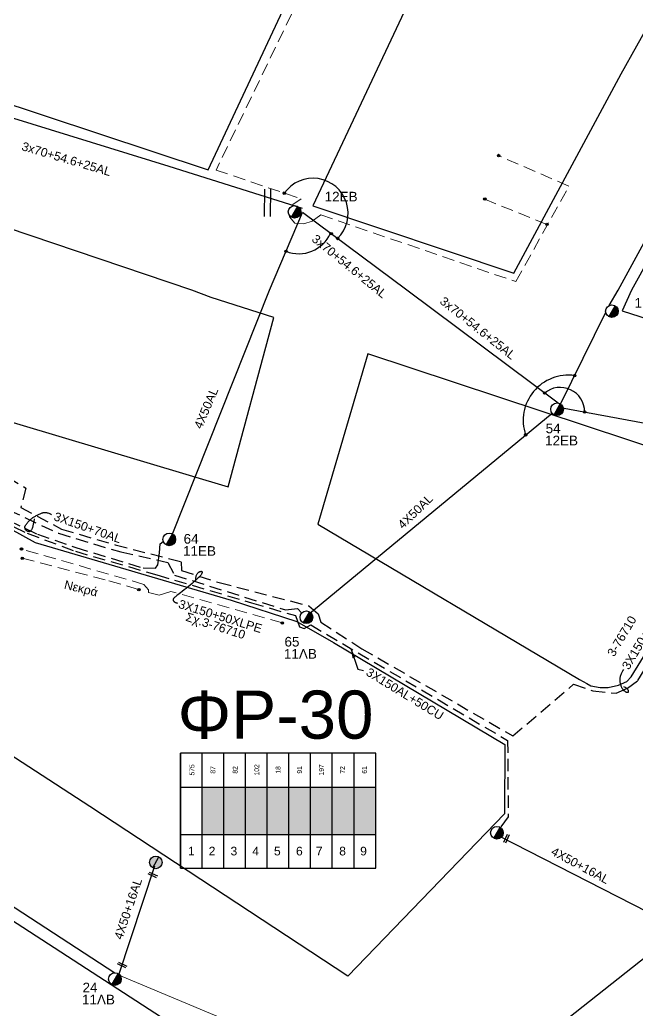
# Model space of a CAD drawing. Header units: millimetres. Extents: x 800 to 1929, y 264 to 786.
# Drawn here: x 1284.8 to 1348.9, y 322.1 to 425 of the extents above; entities that cross this region are included whole.
import ezdxf
from ezdxf.enums import TextEntityAlignment as Align

# ---------------------------------------------------------------- set-up
doc = ezdxf.new("R2010")
doc.units = ezdxf.units.MM
doc.linetypes.add('DASHED', pattern=[19.05, 12.7, -6.35])
doc.layers.add('Άγνωστα', color=7, linetype='Continuous', lineweight=5)
for name, color, linetype in [('Ασφαλειοκιβώτια Χ.Τ 9 αναχωρήσεων', 7, 'Continuous'), ('Γέφυρες Εναέριου Δικτύου', 7, 'Continuous'), ('Γυμνά εναέρια ΧΤ (3Φ)   4x50AL', 7, 'Continuous'), ('Γυμνά εναέρια ΧΤ και ΦΟΠ (3Φ)   4x50+16AL', 7, 'Continuous'), ('Επιγραφές - Σχήματα', 7, 'Continuous'), ('Καλώδια ΧΤ   3x150+50AL XLPE', 7, 'DASHED'), ('Καλώδια ΧΤ   3x150AL+50CU', 7, 'DASHED'), ('Μηχανική τομή', 7, 'Continuous'), ('Στύλος Ξύλινος', 7, 'Continuous'), ('Στύλος Ξύλινος @ 1', 7, 'Continuous'), ('Στύλος ΦΜ', 7, 'Continuous'), ('Στύλος ΦΜ @ 1', 7, 'Continuous'), ('Συνδέσεις', 7, 'Continuous'), ('Συνεστραμμένα ΧΤ   3x70+54.6+25 AL', 7, 'SYN_LINE'), ('Τομή', 7, 'Continuous'), ('Υπόβαθρο ΔΕΗ', 7, 'Continuous'), ('Υπόγεια καλώδια Δικτύου ΧΤ και Παρ. ΧΤ - 3X150+70 AL', 7, 'DASHED')]:
    doc.layers.add(name, color=color, linetype=linetype)
doc.styles.get("Standard").update_dxf_attribs({"font": 'arial.ttf'})
doc.linetypes.add('SYN_LINE', pattern='A,0.5,-0.0001,["/\\/\\/\\/",Standard,S=0.1,R=0,X=0,Y=-0.05],-0.25', length=0.7501)
doc.dimstyles.new('ISO-25', dxfattribs={"dimtxt": 2.5, "dimasz": 1, "dimexe": 1.25, "dimexo": 0.625, "dimtad": 1, "dimtxsty": 'Standard', "dimcen": 2.5, "dimadec": 0, "dimazin": 0, "dimtfac": 1, "dimtmove": 0, "dimatfit": 3, "dimfxl": 1.25, "dimarcsym": 0})

# ---------------------------------------------------------------- blocks, each defined once
blk = doc.blocks.new('*U37')
at = {"layer": 'Συνδέσεις', "linetype": 'SYN_LINE', "ltscale": 40}
blk.add_hatch(color=256, dxfattribs=at).paths.add_polyline_path([(0.5, -0.01, 1), (-0.5, -0.01, 1)])
at = {"layer": 'Συνδέσεις'}
blk.add_circle((0, -0.01), 0.5, dxfattribs=at)
blk = doc.blocks.new('ΤΟΜΗ')
at = {"layer": 'Τομή', "ltscale": 40}
for p, q in [((-5.68, 0), (5.68, 0)), ((5.68, -2.33), (-5.68, -2.33))]:
    blk.add_line(p, q, dxfattribs=at)
blk = doc.blocks.new('ΥΠΑΡΧΩΝ ΤΣΙΜΕΝΤΕΝΙΟΣ ΣΤΥΛΟΣ')
at = {"layer": 'Στύλος ΦΜ'}
blk.add_hatch(color=256, dxfattribs=at).paths.add_polyline_path([(-1.29, -2.28, 0.574793), (2.62, 0, 0.268822), (1.3, 2.27)])
blk.add_line((-1.29, -2.28), (1.3, 2.27), dxfattribs=at)
blk.add_circle((0, 0), 2.62, dxfattribs=at)
at = {"layer": 'Στύλος ΦΜ', "flags": 4}
for tag, p in [('ΑΡΙΘΜΟΣ', (-4.68, 8.05)), ('ΤΥΠΟΣ', (-4.91, 3.03))]:
    blk.add_attdef(tag, p, '', height=4, dxfattribs=at)
blk = doc.blocks.new('ΥΠΑΡΧΩΝ ΞΥΛΙΝΟΣ ΣΤΥΛΟΣ')
at = {"layer": 'Στύλος Ξύλινος'}
h = blk.add_hatch(color=7, dxfattribs=at)
h.paths.add_polyline_path([(-2.62, 0, 0.270008), (-1.29, -2.28), (1.3, 2.27, 0.576266)])
h.paths.add_polyline_path([(-1.29, -2.28, 0.574793), (2.62, 0, 0.268822), (1.3, 2.27)])
at = {"layer": 'Στύλος Ξύλινος', "color": 7}
blk.add_line((-1.29, -2.28), (1.3, 2.27), dxfattribs=at)
blk.add_circle((0, 0), 2.62, dxfattribs=at)
at = {"layer": 'Στύλος Ξύλινος', "flags": 4}
for tag, p in [('ΑΡΙΘΜΟΣ', (-4.91, 8.6)), ('ΤΥΠΟΣ', (-4.85, 3.39))]:
    blk.add_attdef(tag, p, '', height=4, dxfattribs=at)
blk = doc.blocks.new('ΜΗΧΑΝΙΚΗ ΤΟΜΗ')
at = {"layer": 'Μηχανική τομή', "ltscale": 40}
for p, q in [((-1.89, 0.78), (1.89, 0.78)), ((1.89, 0), (-1.89, 0))]:
    blk.add_line(p, q, dxfattribs=at)
blk = doc.blocks.new('ΑΣΦΑΛΕΙΟΚΙΒΩΤΙΟ ΥΠΟΣΤΑΘΜΟΥ 9 ΑΝΑΧΩΡΗΣΕΩΝ')
at = {"layer": 'Ασφαλειοκιβώτια Χ.Τ 9 αναχωρήσεων', "ltscale": 40}
for p, q in [((-23.8, 40.36), (24.02, 40.36)), ((-9.72, 40.36), (-9.72, -40.64)), ((9.94, 40.36), (9.94, -40.64)), ((-23.8, 31.36), (24.02, 31.36)), ((-23.8, 22.36), (24.02, 22.36)), ((-23.8, 13.36), (24.02, 13.36)), ((-23.8, 4.36), (24.02, 4.36)), ((-23.8, -4.64), (24.02, -4.64)), ((-23.8, -13.64), (24.02, -13.64)), ((-23.8, -22.64), (24.02, -22.64)), ((-23.8, -31.64), (24.02, -31.64))]:
    blk.add_line(p, q, dxfattribs=at)
at = {"layer": 'Ασφαλειοκιβώτια Χ.Τ 9 αναχωρήσεων'}
blk.add_lwpolyline([(-23.8, -40.64), (24.02, -40.64), (24.02, 40.36), (-23.8, 40.36)], close=True, dxfattribs=at)
for s, p in [('1', (-18.45, 37.24)), ('2', (-18.45, 28.67)), ('3', (-18.45, 19.6)), ('4', (-18.45, 10.58)), ('5', (-18.45, 1.57)), ('6', (-18.45, -7.57)), ('7', (-18.45, -15.81)), ('8', (-18.45, -25.5)), ('9', (-18.45, -34.19))]:
    blk.add_text(s, height=3.6, rotation=270, dxfattribs=at).set_placement(p)
at = {"layer": 'Ασφαλειοκιβώτια Χ.Τ 9 αναχωρήσεων', "ltscale": 40}
for tag, height, p in [('ΟΝΟΜΑ', 5, (-0.16, 44.31)), ('ΚΕΙΜΕΝΟ 1', 2, (17.06, 35.59)), ('ΚΕΙΜΕΝΟ 2', 2, (17.06, 26.88)), ('ΚΕΙΜΕΝΟ 3', 2, (17.06, 17.69)), ('ΚΕΙΜΕΝΟ 4', 2, (17.06, 8.71)), ('ΚΕΙΜΕΝΟ 5', 2, (17.06, -0.13)), ('ΚΕΙΜΕΝΟ 6', 2, (17.06, -9.05)), ('ΚΕΙΜΕΝΟ 7', 2, (17.06, -18.13)), ('ΚΕΙΜΕΝΟ 8', 2, (17.06, -26.85)), ('ΚΕΙΜΕΝΟ 9', 2, (17.06, -35.99)), ('ΣΧ', 2, (-0.1, -42.64))]:
    blk.add_attdef(tag, text='', height=height, dxfattribs=at).set_placement(p, align=Align.MIDDLE_CENTER)

msp = doc.modelspace()

# ---------------------------------------------------------------- hatches: boundary and pattern name
at = {"layer": 'Ασφαλειοκιβώτια Χ.Τ 9 αναχωρήσεων'}
for color, points in [(6, [(1306.016, 345.308), (1303.766, 345.308), (1303.766, 340.394), (1306.016, 340.394)]), (27, [(1308.266, 345.308), (1306.016, 345.308), (1306.016, 340.394), (1308.266, 340.394)]), (1, [(1310.516, 345.308), (1308.266, 345.308), (1308.266, 340.394), (1310.516, 340.394)]), (85, [(1312.766, 345.308), (1310.516, 345.308), (1310.516, 340.394), (1312.766, 340.394)]), (30, [(1315.016, 345.308), (1312.766, 345.308), (1312.766, 340.394), (1315.016, 340.394)]), (62, [(1317.266, 345.308), (1315.016, 345.308), (1315.016, 340.394), (1317.266, 340.394)]), (5, [(1319.516, 345.308), (1317.266, 345.308), (1317.266, 340.394), (1319.516, 340.394)]), (133, [(1321.766, 345.308), (1319.516, 345.308), (1319.516, 340.394), (1321.766, 340.394)])]:
    msp.add_hatch(color=color, dxfattribs=at).paths.add_polyline_path(points)

# ---------------------------------------------------------------- linework, layer by layer
at = {"layer": 'Άγνωστα', "color": 6, "linetype": 'DASHED', "ltscale": 0.1}
for points in [[(1315.997, 432.675), (1316.812, 431.591), (1316.812, 431.012), (1316.892, 430.372), (1316.325, 429.454), (1315.607, 429.023), (1314.68, 428.961), (1305.205, 409.362), (1314.019, 406.369), (1313.187, 405.77), (1313.15, 405.644)], [(1341.804, 407.682), (1334.516, 410.857)], [(1312.85, 404.61), (1312.823, 404.518), (1313.387, 403.841), (1314.319, 403.774), (1315.185, 404.04), (1316.084, 404.706), (1336.312, 397.775), (1341.804, 407.682)], [(1339.523, 403.705), (1333.085, 406.333)]]:
    msp.add_lwpolyline(points, dxfattribs=at)
at = {"layer": 'Άγνωστα', "linetype": 'DASHED', "ltscale": 0.1}
for points in [[(1312.082, 362.368), (1300.509, 365.621), (1299.294, 365.216), (1298.183, 365.512), (1298.205, 365.785), (1297.719, 366.347), (1284.979, 370.037)], [(1285.104, 369.064), (1294.097, 366.718), (1297.169, 365.82)]]:
    msp.add_lwpolyline(points, dxfattribs=at)
at = {"layer": 'Άγνωστα', "color": 1}
msp.add_lwpolyline([(1328.922, 311.615), (1295.483, 325.633), (1295.237, 325.757)], dxfattribs=at)
at = {"layer": 'Γέφυρες Εναέριου Δικτύου'}
for centre, radius, start, end in [((1315.263, 404.862), 3.645, 314.35279, 144.87637), ((1313.799, 404.276), 3.602, 248.24418, 335.74653), ((1341.755, 383.379), 4.687, 82.04249, 198.76948), ((1340.907, 384.257), 2.535, 359.97791, 129.96776)]:
    msp.add_arc(centre, radius, start, end, dxfattribs=at)
at = {"layer": 'Γυμνά εναέρια ΧΤ (3Φ)   4x50AL', "color": 6}
msp.add_lwpolyline([(1300.649, 371.493), (1310.751, 396.904), (1314.176, 404.957)], dxfattribs=at)
at = {"layer": 'Γυμνά εναέρια ΧΤ (3Φ)   4x50AL', "color": 27}
msp.add_lwpolyline([(1314.718, 363.189), (1340.06, 384.138)], dxfattribs=at)
at = {"layer": 'Γυμνά εναέρια ΧΤ και ΦΟΠ (3Φ)   4x50+16AL', "color": 27}
for points in [[(1345.971, 395.285), (1346.914, 396.904), (1357.09, 415.554), (1372.981, 444.414), (1388.35, 471.394)], [(1340.953, 385.067), (1345.634, 394.599)]]:
    msp.add_lwpolyline(points, dxfattribs=at)
at = {"layer": 'Γυμνά εναέρια ΧΤ και ΦΟΠ (3Φ)   4x50+16AL', "color": 1}
for points in [[(1235.277, 365.004), (1266.713, 344.247), (1274.001, 339.526), (1294.716, 326.025)], [(1295.118, 325.817), (1298.841, 337.128)]]:
    msp.add_lwpolyline(points, dxfattribs=at)
at = {"layer": 'Γυμνά εναέρια ΧΤ και ΦΟΠ (3Φ)   4x50+16AL', "color": 133, "ltscale": 0.1}
for points in [[(1334.536, 340.251), (1353.023, 330.809)], [(1329.925, 311.975), (1352.867, 330.15)]]:
    msp.add_lwpolyline(points, dxfattribs=at)
at = {"layer": 'Επιγραφές - Σχήματα'}
for points in [[(1286.353, 373.157), (1286.293, 372.853), (1286.24, 372.608), (1286.193, 372.415), (1286.151, 372.266), (1286.114, 372.153), (1286.081, 372.07), (1286.05, 372.008), (1286.023, 371.961), (1285.997, 371.922), (1285.972, 371.89), (1285.947, 371.864), (1285.922, 371.844), (1285.896, 371.83), (1285.869, 371.821), (1285.838, 371.818), (1285.804, 371.818), (1285.767, 371.824), (1285.727, 371.833), (1285.685, 371.846), (1285.643, 371.862), (1285.601, 371.882), (1285.562, 371.905), (1285.525, 371.931), (1285.493, 371.959), (1285.466, 371.989), (1285.444, 372.021), (1285.427, 372.055), (1285.413, 372.088), (1285.402, 372.121), (1285.393, 372.153), (1285.386, 372.184), (1285.381, 372.213), (1285.376, 372.239), (1285.372, 372.263), (1285.371, 372.288), (1285.374, 372.314), (1285.382, 372.344), (1285.396, 372.378), (1285.416, 372.419), (1285.445, 372.467), (1285.483, 372.523), (1285.528, 372.587), (1285.579, 372.655), (1285.635, 372.727), (1285.694, 372.8), (1285.755, 372.872), (1285.817, 372.941), (1285.877, 373.005), (1285.934, 373.062), (1285.99, 373.113), (1286.045, 373.16), (1286.1, 373.203), (1286.156, 373.243), (1286.215, 373.281), (1286.276, 373.32), (1286.34, 373.358), (1286.41, 373.399), (1286.483, 373.44), (1286.559, 373.482), (1286.636, 373.524), (1286.715, 373.565), (1286.793, 373.605), (1286.87, 373.643), (1286.945, 373.678), (1287.017, 373.711), (1287.086, 373.74), (1287.153, 373.765), (1287.219, 373.786), (1287.284, 373.803), (1287.349, 373.815), (1287.414, 373.821), (1287.48, 373.822), (1287.547, 373.818), (1287.617, 373.807), (1287.691, 373.79), (1287.768, 373.766), (1287.852, 373.736), (1287.941, 373.699), (1288.037, 373.655), (1288.142, 373.604)], [(1303.093, 366.859), (1303.103, 366.962), (1303.118, 367.057), (1303.137, 367.145), (1303.16, 367.226), (1303.187, 367.3), (1303.216, 367.368), (1303.249, 367.428), (1303.285, 367.481), (1303.322, 367.528), (1303.361, 367.568), (1303.401, 367.601), (1303.441, 367.629), (1303.481, 367.652), (1303.52, 367.67), (1303.558, 367.684), (1303.593, 367.694), (1303.626, 367.7), (1303.655, 367.703), (1303.681, 367.702), (1303.704, 367.697), (1303.723, 367.688), (1303.738, 367.675), (1303.749, 367.659), (1303.756, 367.638), (1303.759, 367.613), (1303.757, 367.584), (1303.75, 367.551), (1303.74, 367.516), (1303.726, 367.478), (1303.708, 367.437), (1303.686, 367.395), (1303.66, 367.352), (1303.631, 367.307), (1303.595, 367.259), (1303.549, 367.204), (1303.491, 367.141), (1303.416, 367.067), (1303.323, 366.979), (1303.208, 366.875), (1303.068, 366.752), (1302.902, 366.609), (1302.714, 366.451), (1302.511, 366.282), (1302.301, 366.108), (1302.09, 365.935), (1301.886, 365.768), (1301.694, 365.612), (1301.521, 365.474), (1301.374, 365.357), (1301.251, 365.261), (1301.149, 365.182), (1301.065, 365.117), (1300.998, 365.066), (1300.944, 365.023), (1300.901, 364.989), (1300.867, 364.958), (1300.839, 364.93), (1300.815, 364.904), (1300.797, 364.879), (1300.783, 364.855), (1300.772, 364.832), (1300.765, 364.81), (1300.76, 364.787), (1300.758, 364.765), (1300.758, 364.742), (1300.759, 364.719), (1300.764, 364.695), (1300.771, 364.671), (1300.781, 364.647), (1300.795, 364.623), (1300.812, 364.599), (1300.834, 364.575), (1300.86, 364.551), (1300.891, 364.527), (1300.928, 364.504), (1300.971, 364.482), (1301.022, 364.46), (1301.08, 364.441), (1301.147, 364.423), (1301.223, 364.406)], [(1347.488, 355.739), (1347.64, 355.663), (1347.757, 355.591), (1347.841, 355.523), (1347.9, 355.46), (1347.937, 355.401), (1347.957, 355.348), (1347.965, 355.299), (1347.966, 355.256), (1347.964, 355.219), (1347.96, 355.187), (1347.953, 355.16), (1347.943, 355.139), (1347.929, 355.124), (1347.912, 355.114), (1347.89, 355.11), (1347.864, 355.112), (1347.833, 355.119), (1347.798, 355.132), (1347.76, 355.149), (1347.72, 355.17), (1347.679, 355.194), (1347.637, 355.221), (1347.597, 355.25), (1347.558, 355.281), (1347.521, 355.312), (1347.487, 355.346), (1347.455, 355.381), (1347.424, 355.418), (1347.395, 355.458), (1347.367, 355.501), (1347.34, 355.548), (1347.314, 355.598), (1347.288, 355.653), (1347.263, 355.712), (1347.239, 355.774), (1347.216, 355.838), (1347.195, 355.905), (1347.177, 355.972), (1347.16, 356.041), (1347.147, 356.109), (1347.137, 356.177), (1347.13, 356.245), (1347.126, 356.314), (1347.125, 356.382), (1347.126, 356.451), (1347.13, 356.522), (1347.136, 356.594), (1347.145, 356.667), (1347.155, 356.742), (1347.171, 356.822), (1347.194, 356.908), (1347.228, 357.003), (1347.274, 357.108), (1347.337, 357.227), (1347.417, 357.36), (1347.519, 357.511)]]:
    msp.add_lwpolyline(points, dxfattribs=at)
at = {"layer": 'Καλώδια ΧΤ   3x150+50AL XLPE', "color": 85, "linetype": 'DASHED', "ltscale": 0.1}
msp.add_lwpolyline([(1279.421, 377.608), (1280.29, 379.399), (1285.472, 376.347), (1284.95, 374.338), (1289.176, 372.086), (1294.744, 370.445), (1301.583, 368.702), (1301.621, 367.794), (1305.533, 366.532), (1314.827, 364.131), (1315.794, 363.3), (1316.084, 362.412), (1320.341, 359.66), (1335.989, 350.616), (1342.283, 355.974), (1344.304, 355.296), (1346.728, 355.051), (1347.904, 355.565), (1348.957, 356.373), (1353.974, 364.517), (1354.757, 364.83)], dxfattribs=at)
at = {"layer": 'Καλώδια ΧΤ   3x150AL+50CU', "color": 133, "ltscale": 0.1}
msp.add_lwpolyline([(1282.37, 369.297), (1284.23, 372.328), (1285.625, 371.654), (1290.629, 369.779), (1299.075, 367.332), (1308.887, 364.43), (1313.436, 363.114), (1313.859, 361.937), (1314.357, 361.771), (1315.022, 362.133), (1335.458, 350.142), (1335.507, 342.204), (1334.553, 340.91)], dxfattribs=at)
at = {"layer": 'Συνεστραμμένα ΧΤ   3x70+54.6+25 AL', "color": 5, "ltscale": 10}
msp.add_lwpolyline([(1314.164, 405.385), (1300.33, 409.73), (1275.702, 417.346)], dxfattribs=at)
at = {"layer": 'Συνεστραμμένα ΧΤ   3x70+54.6+25 AL', "color": 6, "ltscale": 10}
for points in [[(1340.682, 385.172), (1325.013, 396.904), (1314.176, 404.957)], [(1340.951, 384.718), (1381.113, 377.272)]]:
    msp.add_lwpolyline(points, dxfattribs=at)
at = {"layer": 'Υπόβαθρο ΔΕΗ'}
for points in [[(1339.025, 483.403), (1313.299, 496.089), (1276.065, 418.756), (1304.393, 409.375)], [(1336.082, 398.652), (1347.235, 419.352), (1373.238, 465.874), (1349.243, 477.918), (1315.237, 405.649)]]:
    msp.add_lwpolyline(points, close=True, dxfattribs=at)
for points in [[(1397.855, 453.822), (1383.706, 460.826), (1348.322, 396.904), (1347.339, 394.761), (1368.664, 387.908), (1373.622, 396.904), (1390.784, 424.829), (1405.92, 449.83), (1398.837, 453.336)], [(1257.99, 396.904), (1280.416, 384.243), (1306.45, 376.47), (1311.197, 394.052), (1304.689, 396.118), (1302.709, 396.904), (1223.812, 423.566), (1220.172, 422.321), (1220.496, 417.427), (1239.825, 407.015), (1257.977, 396.904)], [(1203.239, 353.497), (1218.865, 374.295), (1242.177, 359.107), (1272.114, 339.208), (1302.787, 319.307), (1303.214, 314.94), (1277.456, 295.517), (1268.501, 302.493), (1253.29, 314.336), (1237.974, 326.297), (1220.415, 339.903), (1203.239, 353.497)]]:
    msp.add_lwpolyline(points, dxfattribs=at)
at = {"layer": 'Υπόβαθρο ΔΕΗ', "ltscale": 0.1}
msp.add_lwpolyline([(1238.721, 396.904), (1279.517, 374.496), (1286.424, 370.702), (1306.776, 364.725), (1313.593, 362.503), (1317.39, 360.325), (1335.154, 349.711), (1335.133, 342.542), (1318.878, 325.689), (1292.125, 343.285), (1280.121, 351.082), (1264.463, 361.182), (1246.17, 373.375), (1221.949, 389.48), (1221.569, 396.904)], dxfattribs=at)
at = {"layer": 'Υπόβαθρο ΔΕΗ'}
msp.add_lwpolyline([(1357.137, 378.321), (1320.94, 390.294), (1315.779, 372.593), (1342.912, 356.482), (1343.675, 356.05), (1344.087, 355.822), (1345.047, 355.639), (1345.87, 355.639), (1346.967, 355.868), (1347.836, 356.279), (1348.287, 356.75), (1358.967, 374.094, 0.5433232)], format="xyb", close=True, dxfattribs=at)
at = {"layer": 'Υπόγεια καλώδια Δικτύου ΧΤ και Παρ. ΧΤ - 3X150+70 AL', "color": 27, "ltscale": 0.1}
msp.add_lwpolyline([(1281.312, 369.855), (1283.653, 374.093), (1288.85, 371.652), (1295.32, 369.71), (1300.206, 368.619), (1300.904, 367.315), (1312.394, 363.694), (1313.639, 363.846), (1314.089, 363.366)], dxfattribs=at)
at = {"layer": 'Υπόγεια καλώδια Δικτύου ΧΤ και Παρ. ΧΤ - 3X150+70 AL', "color": 6, "ltscale": 0.1}
msp.add_lwpolyline([(1281.815, 369.589), (1283.723, 372.992), (1286.667, 371.568), (1290.662, 370.163), (1297.647, 368.05), (1298.931, 368.034), (1299.168, 368.388), (1299.337, 369.621), (1299.421, 370.566), (1299.735, 370.795)], dxfattribs=at)

# ---------------------------------------------------------------- block references
at = {"layer": 'Ασφαλειοκιβώτια Χ.Τ 9 αναχωρήσεων'}
ref = msp.add_blockref('ΑΣΦΑΛΕΙΟΚΙΒΩΤΙΟ ΥΠΟΣΤΑΘΜΟΥ 9 ΑΝΑΧΩΡΗΣΕΩΝ', (1311.607, 342.823), dxfattribs=dict(at, xscale=0.25, yscale=0.25, zscale=0.25, rotation=90))
ref.add_attrib('ΚΕΙΜΕΝΟ 2', '87', dxfattribs={"ltscale": 40, "height": 0.5, "rotation": 90}).set_placement((1304.886, 347.089), align=Align.MIDDLE_CENTER)
ref.add_attrib('ΚΕΙΜΕΝΟ 1', '575', dxfattribs={"ltscale": 40, "height": 0.5, "rotation": 90}).set_placement((1302.71, 347.089), align=Align.MIDDLE_CENTER)
ref.add_attrib('ΚΕΙΜΕΝΟ 3', '82', dxfattribs={"ltscale": 40, "height": 0.5, "rotation": 90}).set_placement((1307.185, 347.089), align=Align.MIDDLE_CENTER)
ref.add_attrib('ΚΕΙΜΕΝΟ 4', '102', dxfattribs={"ltscale": 40, "height": 0.5, "rotation": 90}).set_placement((1309.429, 347.089), align=Align.MIDDLE_CENTER)
ref.add_attrib('ΚΕΙΜΕΝΟ 5', '18', dxfattribs={"ltscale": 40, "height": 0.5, "rotation": 90}).set_placement((1311.639, 347.089), align=Align.MIDDLE_CENTER)
ref.add_attrib('ΚΕΙΜΕΝΟ 6', '91', dxfattribs={"ltscale": 40, "height": 0.5, "rotation": 90}).set_placement((1313.87, 347.089), align=Align.MIDDLE_CENTER)
ref.add_attrib('ΚΕΙΜΕΝΟ 7', '197', dxfattribs={"ltscale": 40, "height": 0.5, "rotation": 90}).set_placement((1316.138, 347.089), align=Align.MIDDLE_CENTER)
ref.add_attrib('ΚΕΙΜΕΝΟ 8', '72', dxfattribs={"ltscale": 40, "height": 0.5, "rotation": 90}).set_placement((1318.32, 347.089), align=Align.MIDDLE_CENTER)
ref.add_attrib('ΚΕΙΜΕΝΟ 9', '61', dxfattribs={"ltscale": 40, "height": 0.5, "rotation": 90}).set_placement((1320.603, 347.089), align=Align.MIDDLE_CENTER)
at = {"layer": 'Μηχανική τομή'}
for p, xscale, yscale, zscale, rotation in [((1335.424, 339.917), 0.250000000000052, 0.250000000000052, 0.250000000000052, 64.83429323518442), ((1298.607, 336.096), 0.2499999999998612, 0.2499999999998612, 0.2499999999998612, 335.4756031918652), ((1295.424, 326.747), 0.2499999999999647, 0.2499999999999647, 0.2499999999999647, 335.4756031918759)]:
    msp.add_blockref('ΜΗΧΑΝΙΚΗ ΤΟΜΗ', p, dxfattribs=dict(at, xscale=xscale, yscale=yscale, zscale=zscale, rotation=rotation))
at = {"layer": 'Στύλος Ξύλινος @ 1', "ltscale": 40, "xscale": 0.25, "yscale": 0.25, "zscale": 0.25}
msp.add_blockref('ΥΠΑΡΧΩΝ ΞΥΛΙΝΟΣ ΣΤΥΛΟΣ', (1298.96, 337.485), dxfattribs=at)
at = {"layer": 'Στύλος ΦΜ @ 1', "ltscale": 40}
ref = msp.add_blockref('ΥΠΑΡΧΩΝ ΤΣΙΜΕΝΤΕΝΙΟΣ ΣΤΥΛΟΣ', (1313.357, 405.023), dxfattribs=dict(at, xscale=0.25, yscale=0.25, zscale=0.25))
ref.add_attrib('ΤΥΠΟΣ', '12EB', (1316.471, 406.101), dxfattribs={"layer": 'Στύλος ΦΜ', "height": 1, "flags": 4})
ref = msp.add_blockref('ΥΠΑΡΧΩΝ ΤΣΙΜΕΝΤΕΝΙΟΣ ΣΤΥΛΟΣ', (1346.279, 394.708), dxfattribs=dict(at, xscale=0.25, yscale=0.25, zscale=0.25))
ref.add_attrib('ΤΥΠΟΣ', '11E', (1348.614, 395.074), dxfattribs={"layer": 'Στύλος ΦΜ', "height": 1, "flags": 4})
ref = msp.add_blockref('ΥΠΑΡΧΩΝ ΤΣΙΜΕΝΤΕΝΙΟΣ ΣΤΥΛΟΣ', (1340.588, 384.524), dxfattribs=dict(at, xscale=0.25, yscale=0.25, zscale=0.25))
ref.add_attrib('ΤΥΠΟΣ', '12EB', (1339.34, 380.782), dxfattribs={"layer": 'Στύλος ΦΜ', "height": 1, "flags": 4})
ref.add_attrib('ΑΡΙΘΜΟΣ', '54', (1339.399, 382.038), dxfattribs={"layer": 'Στύλος ΦΜ', "height": 1, "flags": 4})
ref = msp.add_blockref('ΥΠΑΡΧΩΝ ΤΣΙΜΕΝΤΕΝΙΟΣ ΣΤΥΛΟΣ', (1300.351, 371.016), dxfattribs=dict(at, xscale=0.25, yscale=0.25, zscale=0.25))
ref.add_attrib('ΤΥΠΟΣ', '11EB', (1301.78, 369.317), dxfattribs={"layer": 'Στύλος ΦΜ', "height": 1, "flags": 4})
ref.add_attrib('ΑΡΙΘΜΟΣ', '64', (1301.839, 370.574), dxfattribs={"layer": 'Στύλος ΦΜ', "height": 1, "flags": 4})
ref = msp.add_blockref('ΥΠΑΡΧΩΝ ΤΣΙΜΕΝΤΕΝΙΟΣ ΣΤΥΛΟΣ', (1314.578, 362.932), dxfattribs=dict(at, xscale=0.25, yscale=0.25, zscale=0.25))
ref.add_attrib('ΤΥΠΟΣ', '11ΛΒ', (1312.245, 358.638), dxfattribs={"layer": 'Στύλος ΦΜ', "height": 1, "flags": 4})
ref.add_attrib('ΑΡΙΘΜΟΣ', '65', (1312.304, 359.895), dxfattribs={"layer": 'Στύλος ΦΜ', "height": 1, "flags": 4})
at = {"layer": 'Στύλος ΦΜ @ 1', "ltscale": 40, "xscale": 0.25, "yscale": 0.25, "zscale": 0.25}
msp.add_blockref('ΥΠΑΡΧΩΝ ΤΣΙΜΕΝΤΕΝΙΟΣ ΣΤΥΛΟΣ', (1334.339, 340.559), dxfattribs=at)
at = {"layer": 'Στύλος ΦΜ @ 1', "ltscale": 40}
ref = msp.add_blockref('ΥΠΑΡΧΩΝ ΤΣΙΜΕΝΤΕΝΙΟΣ ΣΤΥΛΟΣ', (1294.709, 325.371), dxfattribs=dict(at, xscale=0.25, yscale=0.25, zscale=0.25))
ref.add_attrib('ΤΥΠΟΣ', '11ΛΒ', (1291.295, 322.746), dxfattribs={"layer": 'Στύλος ΦΜ', "height": 1, "flags": 4})
ref.add_attrib('ΑΡΙΘΜΟΣ', '24', (1291.354, 324.002), dxfattribs={"layer": 'Στύλος ΦΜ', "height": 1, "flags": 4})
at = {"layer": 'Συνδέσεις', "xscale": 0.25, "yscale": 0.25, "zscale": 0.25}
for p in [(1334.52, 410.869), (1312.283, 406.962), (1333.088, 406.345), (1339.527, 403.716), (1317.147, 402.753), (1317.812, 402.259), (1312.464, 400.933), (1342.405, 388.024), (1339.294, 386.215), (1343.444, 384.259), (1337.318, 381.874), (1285.022, 370.021), (1285.104, 369.064), (1297.198, 365.81), (1312.083, 362.338)]:
    msp.add_blockref('*U37', p, dxfattribs=at)
at = {"layer": 'Τομή', "xscale": 0.2500000000000558, "yscale": 0.2500000000000558, "zscale": 0.2500000000000558, "rotation": 89.4032453955757}
msp.add_blockref('ΤΟΜΗ', (1310.241, 405.953), dxfattribs=at)

# ---------------------------------------------------------------- texts
at = {"layer": 'Γυμνά εναέρια ΧΤ (3Φ)   4x50AL', "color": 7, "char_height": 0.9, "width": 84.18588, "attachment_point": 1}
for insert, rotation in [((1302.878, 382.765), 66.84814), ((1323.958, 372.676), 44.24759)]:
    msp.add_mtext('4X50AL', dxfattribs=dict(at, insert=insert, rotation=rotation))
at = {"layer": 'Γυμνά εναέρια ΧΤ και ΦΟΠ (3Φ)   4x50+16AL', "color": 7, "char_height": 0.9, "width": 84.18588, "attachment_point": 1}
for insert, rotation in [((1340.298, 339.133), 331.76425), ((1294.607, 329.689), 71.49494)]:
    msp.add_mtext('4X50+16AL', dxfattribs=dict(at, insert=insert, rotation=rotation))
at = {"layer": 'Επιγραφές - Σχήματα', "char_height": 0.9, "width": 8.55915, "attachment_point": 5}
for s, insert, rotation in [('Νεκρά', (1291.172, 365.8), 346.20858), (' Σχ.3-76710', (1304.946, 361.974), 342.26543)]:
    msp.add_mtext(s, dxfattribs=dict(at, insert=insert, rotation=rotation))
at = {"layer": 'Επιγραφές - Σχήματα', "insert": (1311.376, 352.792), "char_height": 5, "attachment_point": 5}
msp.add_mtext('ΦΡ-30 ', dxfattribs=at)
at = {"layer": 'Καλώδια ΧΤ   3x150+50AL XLPE', "color": 7, "char_height": 0.9, "width": 84.18588, "attachment_point": 1}
for s, insert, rotation in [('3X150+50XLPE', (1347.251, 357.867), 59.2305), ('3X150+50XLPE', (1301.495, 364.79), 342.89523), ('3-76710', (1345.729, 359.225), 59.2305)]:
    msp.add_mtext(s, dxfattribs=dict(at, insert=insert, rotation=rotation))
at = {"layer": 'Καλώδια ΧΤ   3x150AL+50CU', "color": 7, "insert": (1321.145, 357.747), "char_height": 0.9, "width": 84.18588, "attachment_point": 1, "rotation": 328.53552}
msp.add_mtext('3X150AL+50CU', dxfattribs=at)
at = {"layer": 'Συνεστραμμένα ΧΤ   3x70+54.6+25 AL', "color": 7, "char_height": 0.9, "width": 84.18588, "attachment_point": 1}
for insert, rotation in [((1285.227, 412.304), 343.50975), ((1315.621, 402.75), 320.76319), ((1328.898, 396.291), 321.54036)]:
    msp.add_mtext('3x70+54.6+25AL', dxfattribs=dict(at, insert=insert, rotation=rotation))
at = {"layer": 'Υπόγεια καλώδια Δικτύου ΧΤ και Παρ. ΧΤ - 3X150+70 AL', "color": 7, "insert": (1288.596, 373.883), "char_height": 0.9, "width": 84.18588, "attachment_point": 1, "rotation": 340.56572}
msp.add_mtext('3X150+70AL', dxfattribs=at)

# ---------------------------------------------------------------- leaders
at = {"layer": 'Επιγραφές - Σχήματα'}
msp.add_leader([(1319.194, 359.685), (1319.921, 357.544), (1320.491, 357.421)], dimstyle='ISO-25', override={"dimasz": 1, "dimgap": 0.625, "dimtad": 0}, dxfattribs=at)

doc.saveas('drawing.dxf')
